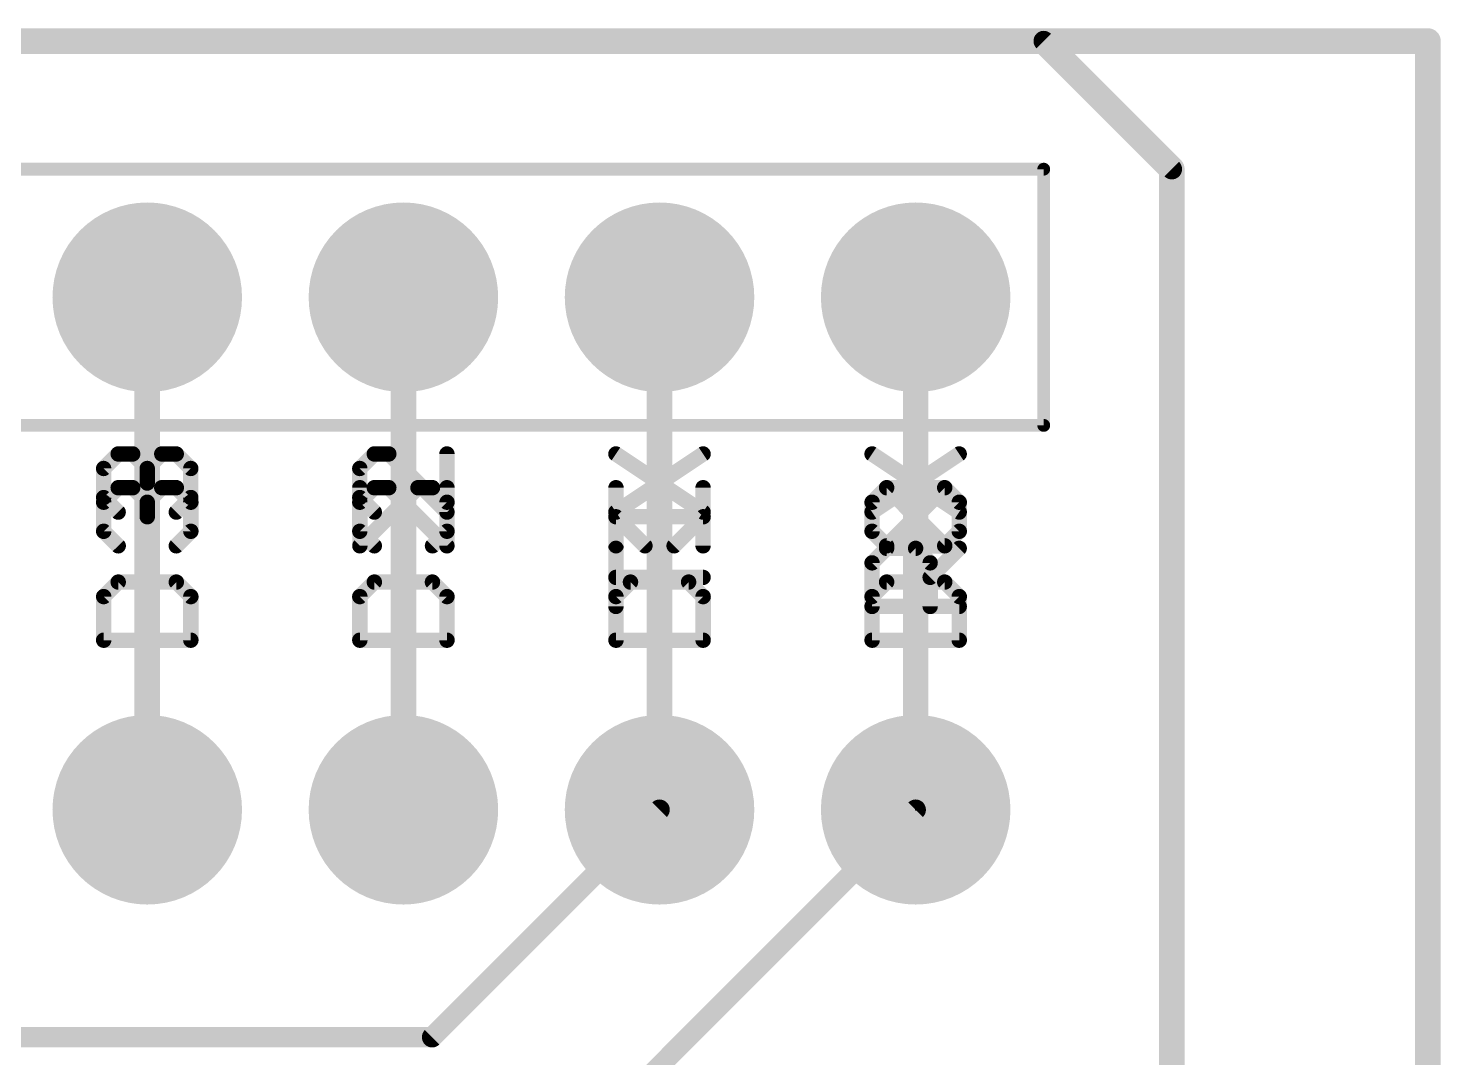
# Model space of a CAD drawing. Extents: x -24 to 83, y -23 to 53.
# Drawn here: x 45.81 to 59.82, y 43.26 to 53.47 of the extents above; entities that cross this region are included whole.
import ezdxf

# ---------------------------------------------------------------- set-up
doc = ezdxf.new("R2010")
doc.units = 0
for name, color, linetype in [('1', 12, 'CONTINUOUS'), ('16', 132, 'CONTINUOUS'), ('17', 110, 'CONTINUOUS'), ('20', 53, 'CONTINUOUS'), ('21', 41, 'CONTINUOUS'), ('22', 40, 'CONTINUOUS'), ('23', 53, 'CONTINUOUS'), ('51', 53, 'CONTINUOUS')]:
    doc.layers.add(name, color=color, linetype=linetype)

# ---------------------------------------------------------------- blocks, each defined once
blk = doc.blocks.new('ROUNDP')
at = {"const_width": 0.5}
blk.add_lwpolyline([(0, -0.25, 1), (0, 0.25, 1), (0, -0.25)], format="xyb", dxfattribs=at)
blk = doc.blocks.new('RECT')
blk.add_solid([(-0.5, -0.5), (0.5, -0.5), (-0.5, 0.5), (0.5, 0.5)])

msp = doc.modelspace()

# ---------------------------------------------------------------- linework, layer by layer
at = {"layer": '1'}
for points, const_width in [([(0, 53.34), (59.69, 53.34)], 0.254), ([(59.69, 53.34), (59.69, 0)], 0.254), ([(46.99, 45.72), (46.99, 50.8)], 0.254), ([(49.53, 45.72), (49.53, 50.8)], 0.254), ([(52.07, 45.72), (52.07, 50.8)], 0.254), ([(54.61, 45.72), (54.61, 50.8)], 0.254), ([(46.705, 37.815), (54.61, 45.72)], 0.2032), ([(49.815, 43.465), (52.07, 45.72)], 0.2032), ([(43.14, 43.465), (49.815, 43.465)], 0.2032)]:
    msp.add_lwpolyline(points, dxfattribs=dict(at, const_width=const_width))
for points, const_width in [([(59.7535, 53.34, 1), (59.6265, 53.34)], 0.127), ([(59.69, 53.2765, 1), (59.69, 53.4035)], 0.127), ([(47.0535, 50.8, 1), (46.9265, 50.8)], 0.127), ([(49.5935, 50.8, 1), (49.4665, 50.8)], 0.127), ([(52.1335, 50.8, 1), (52.0065, 50.8)], 0.127), ([(54.6735, 50.8, 1), (54.5465, 50.8)], 0.127), ([(52.1059, 45.6841, 1), (52.0341, 45.7559)], 0.1016), ([(54.6459, 45.6841, 1), (54.5741, 45.7559)], 0.1016), ([(46.9265, 45.72, 1), (47.0535, 45.72)], 0.127), ([(49.4665, 45.72, 1), (49.5935, 45.72)], 0.127), ([(52.0065, 45.72, 1), (52.1335, 45.72)], 0.127), ([(54.5465, 45.72, 1), (54.6735, 45.72)], 0.127), ([(49.815, 43.4142, 1), (49.815, 43.5158)], 0.1016), ([(49.7791, 43.5009, 1), (49.8509, 43.4291)], 0.1016)]:
    msp.add_lwpolyline(points, format="xyb", dxfattribs=dict(at, const_width=const_width))
at = {"layer": '16', "const_width": 0.254}
for points in [[(0, 53.34), (59.69, 53.34)], [(59.69, 53.34), (59.69, 0)]]:
    msp.add_lwpolyline(points, dxfattribs=at)
at = {"layer": '16', "const_width": 0.127}
for points in [[(59.7535, 53.34, 1), (59.6265, 53.34)], [(59.69, 53.2765, 1), (59.69, 53.4035)]]:
    msp.add_lwpolyline(points, format="xyb", dxfattribs=at)
at = {"layer": '20', "const_width": 0.2032}
for points in [[(2.54, 53.34), (55.88, 53.34)], [(55.88, 53.34), (57.15, 52.07)], [(57.15, 52.07), (57.15, 40.64)]]:
    msp.add_lwpolyline(points, dxfattribs=at)
at = {"layer": '20', "const_width": 0.1016}
for points in [[(55.9159, 53.3759, 1), (55.8441, 53.3041)], [(55.88, 53.2892, 1), (55.88, 53.3908)], [(57.2008, 52.07, 1), (57.0992, 52.07)], [(57.1141, 52.0341, 1), (57.1859, 52.1059)]]:
    msp.add_lwpolyline(points, format="xyb", dxfattribs=at)
at = {"layer": '21', "const_width": 0.1524}
for points in [[(46.5575, 48.7684), (46.7015, 48.9124)], [(46.7015, 48.9124), (46.8456, 48.9124)], [(46.8456, 48.9124), (46.9896, 48.7684)], [(46.9896, 48.7684), (47.1337, 48.9124)], [(47.1337, 48.9124), (47.2777, 48.9124)], [(47.2777, 48.9124), (47.4218, 48.7684)], [(49.2415, 48.9124), (49.0975, 48.7684)], [(49.3856, 48.9124), (49.2415, 48.9124)], [(49.9618, 48.3362), (49.3856, 48.9124)], [(49.9618, 48.9124), (49.9618, 48.3362)], [(52.5018, 48.3362), (52.5018, 48.9124)], [(54.1775, 48.7684), (54.3215, 48.9124)], [(54.3215, 48.9124), (54.8977, 48.9124)], [(54.8977, 48.3362), (54.3215, 48.9124)], [(54.8977, 48.9124), (55.0418, 48.7684)], [(46.5575, 48.4803), (46.5575, 48.7684)], [(46.9896, 48.7684), (46.9896, 48.6243)], [(47.4218, 48.7684), (47.4218, 48.4803)], [(49.0975, 48.7684), (49.0975, 48.4803)], [(54.1775, 48.4803), (54.1775, 48.7684)], [(55.0418, 48.7684), (55.0418, 48.4803)], [(51.9256, 48.3362), (51.6375, 48.6243)], [(51.6375, 48.6243), (52.5018, 48.6243)], [(46.7015, 48.3362), (46.5575, 48.4803)], [(47.4218, 48.4803), (47.2777, 48.3362)], [(49.0975, 48.4803), (49.2415, 48.3362)], [(54.3215, 48.3362), (54.1775, 48.4803)], [(55.0418, 48.4803), (54.8977, 48.3362)], [(54.8977, 48.3362), (54.3215, 48.3362)], [(46.7015, 47.9769), (46.5575, 47.8329)], [(47.2777, 47.9769), (46.7015, 47.9769)], [(47.4218, 47.8329), (47.2777, 47.9769)], [(49.2415, 47.9769), (49.0975, 47.8329)], [(49.8177, 47.9769), (49.2415, 47.9769)], [(49.9618, 47.8329), (49.8177, 47.9769)], [(51.7815, 47.9769), (51.6375, 47.8329)], [(52.3577, 47.9769), (51.7815, 47.9769)], [(52.5018, 47.8329), (52.3577, 47.9769)], [(54.3215, 47.9769), (54.1775, 47.8329)], [(54.8977, 47.9769), (54.3215, 47.9769)], [(55.0418, 47.8329), (54.8977, 47.9769)], [(46.5575, 47.8329), (46.5575, 47.4007)], [(47.4218, 47.4007), (47.4218, 47.8329)], [(49.0975, 47.8329), (49.0975, 47.4007)], [(49.9618, 47.4007), (49.9618, 47.8329)], [(51.6375, 47.8329), (51.6375, 47.4007)], [(52.5018, 47.4007), (52.5018, 47.8329)], [(54.1775, 47.8329), (54.1775, 47.4007)], [(55.0418, 47.4007), (55.0418, 47.8329)], [(46.5575, 47.4007), (47.4218, 47.4007)], [(49.0975, 47.4007), (49.9618, 47.4007)], [(51.6375, 47.4007), (52.5018, 47.4007)], [(54.1775, 47.4007), (55.0418, 47.4007)]]:
    msp.add_lwpolyline(points, dxfattribs=at)
at = {"layer": '21', "const_width": 0.0762}
for points in [[(46.7015, 48.9505, 1), (46.7015, 48.8743)], [(46.7285, 48.8855, 1), (46.6746, 48.9394)], [(46.8725, 48.9394, 1), (46.8186, 48.8855)], [(46.8456, 48.8743, 1), (46.8456, 48.9505)], [(47.1337, 48.9505, 1), (47.1337, 48.8743)], [(47.1606, 48.8855, 1), (47.1067, 48.9394)], [(47.3047, 48.9394, 1), (47.2508, 48.8855)], [(47.2777, 48.8743, 1), (47.2777, 48.9505)], [(49.2415, 48.9505, 1), (49.2415, 48.8743)], [(49.2685, 48.8855, 1), (49.2146, 48.9394)], [(49.4125, 48.9394, 1), (49.3586, 48.8855)], [(49.3856, 48.8743, 1), (49.3856, 48.9505)], [(49.9999, 48.9124, 1), (49.9237, 48.9124)], [(52.5399, 48.9124, 1), (52.4637, 48.9124)], [(54.3485, 48.9394, 1), (54.2946, 48.8855)], [(54.3215, 48.9505, 1), (54.3215, 48.8743)], [(54.3485, 48.8855, 1), (54.2946, 48.9394)], [(54.9247, 48.9394, 1), (54.8708, 48.8855)], [(54.8977, 48.8743, 1), (54.8977, 48.9505)], [(46.5305, 48.7953, 1), (46.5844, 48.7414)], [(46.5956, 48.7684, 1), (46.5194, 48.7684)], [(47.0277, 48.7684, 1), (46.9515, 48.7684)], [(46.9627, 48.7953, 1), (47.0166, 48.7414)], [(46.9627, 48.7414, 1), (47.0166, 48.7953)], [(47.4599, 48.7684, 1), (47.3837, 48.7684)], [(47.3949, 48.7414, 1), (47.4487, 48.7953)], [(49.0705, 48.7953, 1), (49.1244, 48.7414)], [(49.1356, 48.7684, 1), (49.0594, 48.7684)], [(54.1505, 48.7953, 1), (54.2044, 48.7414)], [(54.2156, 48.7684, 1), (54.1394, 48.7684)], [(55.0799, 48.7684, 1), (55.0037, 48.7684)], [(55.0149, 48.7414, 1), (55.0687, 48.7953)], [(46.9515, 48.6243, 1), (47.0277, 48.6243)], [(51.6644, 48.6513, 1), (51.6105, 48.5974)], [(51.6375, 48.6624, 1), (51.6375, 48.5862)], [(52.5018, 48.5862, 1), (52.5018, 48.6624)], [(46.5844, 48.5072, 1), (46.5305, 48.4533)], [(46.5194, 48.4803, 1), (46.5956, 48.4803)], [(47.3837, 48.4803, 1), (47.4599, 48.4803)], [(47.4487, 48.4533, 1), (47.3949, 48.5072)], [(49.1244, 48.5072, 1), (49.0705, 48.4533)], [(49.0594, 48.4803, 1), (49.1356, 48.4803)], [(54.2044, 48.5072, 1), (54.1505, 48.4533)], [(54.1394, 48.4803, 1), (54.2156, 48.4803)], [(55.0037, 48.4803, 1), (55.0799, 48.4803)], [(55.0687, 48.4533, 1), (55.0149, 48.5072)], [(46.6746, 48.3093, 1), (46.7285, 48.3631)], [(47.2508, 48.3631, 1), (47.3047, 48.3093)], [(49.2146, 48.3093, 1), (49.2685, 48.3631)], [(49.9237, 48.3362, 1), (49.9999, 48.3362)], [(49.9349, 48.3093, 1), (49.9887, 48.3631)], [(51.8986, 48.3093, 1), (51.9525, 48.3631)], [(52.4637, 48.3362, 1), (52.5399, 48.3362)], [(54.3215, 48.3743, 1), (54.3215, 48.2981)], [(54.2946, 48.3093, 1), (54.3485, 48.3631)], [(54.8708, 48.3631, 1), (54.9247, 48.3093)], [(54.8708, 48.3093, 1), (54.9247, 48.3631)], [(54.8977, 48.2981, 1), (54.8977, 48.3743)], [(46.7015, 48.015, 1), (46.7015, 47.9388)], [(46.7285, 47.95, 1), (46.6746, 48.0038)], [(47.3047, 48.0038, 1), (47.2508, 47.95)], [(47.2777, 47.9388, 1), (47.2777, 48.015)], [(49.2415, 48.015, 1), (49.2415, 47.9388)], [(49.2685, 47.95, 1), (49.2146, 48.0038)], [(49.8447, 48.0038, 1), (49.7908, 47.95)], [(49.8177, 47.9388, 1), (49.8177, 48.015)], [(51.7815, 48.015, 1), (51.7815, 47.9388)], [(51.8085, 47.95, 1), (51.7546, 48.0038)], [(52.3847, 48.0038, 1), (52.3308, 47.95)], [(52.3577, 47.9388, 1), (52.3577, 48.015)], [(54.3215, 48.015, 1), (54.3215, 47.9388)], [(54.3485, 47.95, 1), (54.2946, 48.0038)], [(54.9247, 48.0038, 1), (54.8708, 47.95)], [(54.8977, 47.9388, 1), (54.8977, 48.015)], [(46.5956, 47.8329, 1), (46.5194, 47.8329)], [(47.4599, 47.8329, 1), (47.3837, 47.8329)], [(49.1356, 47.8329, 1), (49.0594, 47.8329)], [(49.9999, 47.8329, 1), (49.9237, 47.8329)], [(51.6756, 47.8329, 1), (51.5994, 47.8329)], [(52.5399, 47.8329, 1), (52.4637, 47.8329)], [(54.2156, 47.8329, 1), (54.1394, 47.8329)], [(55.0799, 47.8329, 1), (55.0037, 47.8329)], [(46.5305, 47.8598, 1), (46.5844, 47.8059)], [(47.3949, 47.8059, 1), (47.4487, 47.8598)], [(49.0705, 47.8598, 1), (49.1244, 47.8059)], [(49.9349, 47.8059, 1), (49.9887, 47.8598)], [(51.6105, 47.8598, 1), (51.6644, 47.8059)], [(52.4749, 47.8059, 1), (52.5287, 47.8598)], [(54.1505, 47.8598, 1), (54.2044, 47.8059)], [(55.0149, 47.8059, 1), (55.0687, 47.8598)], [(46.5575, 47.4388, 1), (46.5575, 47.3626)], [(46.5194, 47.4007, 1), (46.5956, 47.4007)], [(47.3837, 47.4007, 1), (47.4599, 47.4007)], [(47.4218, 47.3626, 1), (47.4218, 47.4388)], [(49.0975, 47.4388, 1), (49.0975, 47.3626)], [(49.0594, 47.4007, 1), (49.1356, 47.4007)], [(49.9237, 47.4007, 1), (49.9999, 47.4007)], [(49.9618, 47.3626, 1), (49.9618, 47.4388)], [(51.6375, 47.4388, 1), (51.6375, 47.3626)], [(51.5994, 47.4007, 1), (51.6756, 47.4007)], [(52.4637, 47.4007, 1), (52.5399, 47.4007)], [(52.5018, 47.3626, 1), (52.5018, 47.4388)], [(54.1775, 47.4388, 1), (54.1775, 47.3626)], [(54.1394, 47.4007, 1), (54.2156, 47.4007)], [(55.0037, 47.4007, 1), (55.0799, 47.4007)], [(55.0418, 47.3626, 1), (55.0418, 47.4388)]]:
    msp.add_lwpolyline(points, format="xyb", dxfattribs=at)
at = {"layer": '22', "const_width": 0.1524}
for points in [[(46.7023, 48.9124), (46.5582, 48.7684)], [(46.8463, 48.9124), (46.7023, 48.9124)], [(46.9904, 48.7684), (46.8463, 48.9124)], [(47.1344, 48.9124), (46.9904, 48.7684)], [(47.2785, 48.9124), (47.1344, 48.9124)], [(47.4225, 48.7684), (47.2785, 48.9124)], [(49.0982, 48.9124), (49.0982, 48.3362)], [(49.0982, 48.3362), (49.6744, 48.9124)], [(49.6744, 48.9124), (49.8185, 48.9124)], [(49.8185, 48.9124), (49.9625, 48.7684)], [(51.6382, 48.3362), (51.6382, 48.9124)], [(54.3223, 48.9124), (54.1782, 48.7684)], [(54.8985, 48.9124), (54.3223, 48.9124)], [(54.3223, 48.3362), (54.8985, 48.9124)], [(55.0425, 48.7684), (54.8985, 48.9124)], [(46.5582, 48.7684), (46.5582, 48.4803)], [(46.9904, 48.7684), (46.9904, 48.6243)], [(47.4225, 48.4803), (47.4225, 48.7684)], [(49.9625, 48.7684), (49.9625, 48.4803)], [(54.1782, 48.7684), (54.1782, 48.4803)], [(55.0425, 48.4803), (55.0425, 48.7684)], [(52.5025, 48.6243), (51.6382, 48.6243)], [(52.2144, 48.3362), (52.5025, 48.6243)], [(46.5582, 48.4803), (46.7023, 48.3362)], [(47.2785, 48.3362), (47.4225, 48.4803)], [(49.9625, 48.4803), (49.8185, 48.3362)], [(54.1782, 48.4803), (54.3223, 48.3362)], [(54.8985, 48.3362), (55.0425, 48.4803)], [(54.3223, 48.3362), (54.8985, 48.3362)], [(46.5582, 47.8329), (46.7023, 47.9769)], [(46.7023, 47.9769), (47.2785, 47.9769)], [(47.2785, 47.9769), (47.4225, 47.8329)], [(49.0982, 47.8329), (49.2423, 47.9769)], [(49.2423, 47.9769), (49.8185, 47.9769)], [(49.8185, 47.9769), (49.9625, 47.8329)], [(51.6382, 47.8329), (51.7823, 47.9769)], [(51.7823, 47.9769), (52.3585, 47.9769)], [(52.3585, 47.9769), (52.5025, 47.8329)], [(54.1782, 47.8329), (54.3223, 47.9769)], [(54.3223, 47.9769), (54.8985, 47.9769)], [(54.8985, 47.9769), (55.0425, 47.8329)], [(46.5582, 47.4007), (46.5582, 47.8329)], [(47.4225, 47.8329), (47.4225, 47.4007)], [(49.0982, 47.4007), (49.0982, 47.8329)], [(49.9625, 47.8329), (49.9625, 47.4007)], [(51.6382, 47.4007), (51.6382, 47.8329)], [(52.5025, 47.8329), (52.5025, 47.4007)], [(54.1782, 47.4007), (54.1782, 47.8329)], [(55.0425, 47.8329), (55.0425, 47.4007)], [(47.4225, 47.4007), (46.5582, 47.4007)], [(49.9625, 47.4007), (49.0982, 47.4007)], [(52.5025, 47.4007), (51.6382, 47.4007)], [(55.0425, 47.4007), (54.1782, 47.4007)]]:
    msp.add_lwpolyline(points, dxfattribs=at)
at = {"layer": '22', "const_width": 0.0762}
for points in [[(46.7023, 48.9505, 1), (46.7023, 48.8743)], [(46.7292, 48.8855, 1), (46.6753, 48.9394)], [(46.8733, 48.9394, 1), (46.8194, 48.8855)], [(46.8463, 48.8743, 1), (46.8463, 48.9505)], [(47.1344, 48.9505, 1), (47.1344, 48.8743)], [(47.1614, 48.8855, 1), (47.1075, 48.9394)], [(47.3054, 48.9394, 1), (47.2515, 48.8855)], [(47.2785, 48.8743, 1), (47.2785, 48.9505)], [(49.1363, 48.9124, 1), (49.0601, 48.9124)], [(49.6744, 48.9505, 1), (49.6744, 48.8743)], [(49.7014, 48.8855, 1), (49.6475, 48.9394)], [(49.8454, 48.9394, 1), (49.7915, 48.8855)], [(49.8185, 48.8743, 1), (49.8185, 48.9505)], [(51.6763, 48.9124, 1), (51.6001, 48.9124)], [(54.3223, 48.9505, 1), (54.3223, 48.8743)], [(54.3492, 48.8855, 1), (54.2953, 48.9394)], [(54.9254, 48.9394, 1), (54.8715, 48.8855)], [(54.9254, 48.8855, 1), (54.8715, 48.9394)], [(54.8985, 48.8743, 1), (54.8985, 48.9505)], [(46.5963, 48.7684, 1), (46.5201, 48.7684)], [(46.5313, 48.7953, 1), (46.5851, 48.7414)], [(46.9634, 48.7953, 1), (47.0173, 48.7414)], [(47.0285, 48.7684, 1), (46.9523, 48.7684)], [(46.9634, 48.7414, 1), (47.0173, 48.7953)], [(47.4606, 48.7684, 1), (47.3844, 48.7684)], [(47.3956, 48.7414, 1), (47.4495, 48.7953)], [(50.0006, 48.7684, 1), (49.9244, 48.7684)], [(49.9356, 48.7414, 1), (49.9895, 48.7953)], [(54.2163, 48.7684, 1), (54.1401, 48.7684)], [(54.1513, 48.7953, 1), (54.2051, 48.7414)], [(55.0806, 48.7684, 1), (55.0044, 48.7684)], [(55.0156, 48.7414, 1), (55.0695, 48.7953)], [(46.9523, 48.6243, 1), (47.0285, 48.6243)], [(51.6382, 48.6624, 1), (51.6382, 48.5862)], [(52.5295, 48.5974, 1), (52.4756, 48.6513)], [(52.5025, 48.5862, 1), (52.5025, 48.6624)], [(46.5851, 48.5072, 1), (46.5313, 48.4533)], [(46.5201, 48.4803, 1), (46.5963, 48.4803)], [(47.3844, 48.4803, 1), (47.4606, 48.4803)], [(47.4495, 48.4533, 1), (47.3956, 48.5072)], [(49.9244, 48.4803, 1), (50.0006, 48.4803)], [(49.9895, 48.4533, 1), (49.9356, 48.5072)], [(54.2051, 48.5072, 1), (54.1513, 48.4533)], [(54.1401, 48.4803, 1), (54.2163, 48.4803)], [(55.0044, 48.4803, 1), (55.0806, 48.4803)], [(55.0695, 48.4533, 1), (55.0156, 48.5072)], [(46.6753, 48.3093, 1), (46.7292, 48.3631)], [(47.2515, 48.3631, 1), (47.3054, 48.3093)], [(49.0601, 48.3362, 1), (49.1363, 48.3362)], [(49.0713, 48.3631, 1), (49.1251, 48.3093)], [(49.7915, 48.3631, 1), (49.8454, 48.3093)], [(51.6001, 48.3362, 1), (51.6763, 48.3362)], [(52.1875, 48.3631, 1), (52.2414, 48.3093)], [(54.3223, 48.3743, 1), (54.3223, 48.2981)], [(54.2953, 48.3631, 1), (54.3492, 48.3093)], [(54.2953, 48.3093, 1), (54.3492, 48.3631)], [(54.8715, 48.3631, 1), (54.9254, 48.3093)], [(54.8985, 48.2981, 1), (54.8985, 48.3743)], [(46.7023, 48.015, 1), (46.7023, 47.9388)], [(46.7292, 47.95, 1), (46.6753, 48.0038)], [(47.3054, 48.0038, 1), (47.2515, 47.95)], [(47.2785, 47.9388, 1), (47.2785, 48.015)], [(49.2423, 48.015, 1), (49.2423, 47.9388)], [(49.2692, 47.95, 1), (49.2153, 48.0038)], [(49.8454, 48.0038, 1), (49.7915, 47.95)], [(49.8185, 47.9388, 1), (49.8185, 48.015)], [(51.7823, 48.015, 1), (51.7823, 47.9388)], [(51.8092, 47.95, 1), (51.7553, 48.0038)], [(52.3854, 48.0038, 1), (52.3315, 47.95)], [(52.3585, 47.9388, 1), (52.3585, 48.015)], [(54.3223, 48.015, 1), (54.3223, 47.9388)], [(54.3492, 47.95, 1), (54.2953, 48.0038)], [(54.9254, 48.0038, 1), (54.8715, 47.95)], [(54.8985, 47.9388, 1), (54.8985, 48.015)], [(46.5963, 47.8329, 1), (46.5201, 47.8329)], [(47.4606, 47.8329, 1), (47.3844, 47.8329)], [(49.1363, 47.8329, 1), (49.0601, 47.8329)], [(50.0006, 47.8329, 1), (49.9244, 47.8329)], [(51.6763, 47.8329, 1), (51.6001, 47.8329)], [(52.5406, 47.8329, 1), (52.4644, 47.8329)], [(54.2163, 47.8329, 1), (54.1401, 47.8329)], [(55.0806, 47.8329, 1), (55.0044, 47.8329)], [(46.5313, 47.8598, 1), (46.5851, 47.8059)], [(47.3956, 47.8059, 1), (47.4495, 47.8598)], [(49.0713, 47.8598, 1), (49.1251, 47.8059)], [(49.9356, 47.8059, 1), (49.9895, 47.8598)], [(51.6113, 47.8598, 1), (51.6651, 47.8059)], [(52.4756, 47.8059, 1), (52.5295, 47.8598)], [(54.1513, 47.8598, 1), (54.2051, 47.8059)], [(55.0156, 47.8059, 1), (55.0695, 47.8598)], [(46.5582, 47.4388, 1), (46.5582, 47.3626)], [(46.5201, 47.4007, 1), (46.5963, 47.4007)], [(47.3844, 47.4007, 1), (47.4606, 47.4007)], [(47.4225, 47.3626, 1), (47.4225, 47.4388)], [(49.0982, 47.4388, 1), (49.0982, 47.3626)], [(49.0601, 47.4007, 1), (49.1363, 47.4007)], [(49.9244, 47.4007, 1), (50.0006, 47.4007)], [(49.9625, 47.3626, 1), (49.9625, 47.4388)], [(51.6382, 47.4388, 1), (51.6382, 47.3626)], [(51.6001, 47.4007, 1), (51.6763, 47.4007)], [(52.4644, 47.4007, 1), (52.5406, 47.4007)], [(52.5025, 47.3626, 1), (52.5025, 47.4388)], [(54.1782, 47.4388, 1), (54.1782, 47.3626)], [(54.1401, 47.4007, 1), (54.2163, 47.4007)], [(55.0044, 47.4007, 1), (55.0806, 47.4007)], [(55.0425, 47.3626, 1), (55.0425, 47.4388)]]:
    msp.add_lwpolyline(points, format="xyb", dxfattribs=at)
at = {"layer": '23'}
msp.add_point((54.61, 45.72), dxfattribs=at)
at = {"layer": '51'}
for points, const_width in [([(55.88, 53.34), (2.54, 53.34)], 0.254), ([(57.15, 52.07), (55.88, 53.34)], 0.254), ([(35.56, 52.07), (55.88, 52.07)], 0.127), ([(55.88, 52.07), (55.88, 49.53)], 0.127), ([(57.15, 40.64), (57.15, 52.07)], 0.254), ([(55.88, 49.53), (35.56, 49.53)], 0.127), ([(46.5575, 49.1029), (46.7015, 49.2469)], 0.1524), ([(46.7015, 49.2469), (46.8456, 49.2469)], 0.1524), ([(46.8456, 49.2469), (46.9896, 49.1029)], 0.1524), ([(46.9896, 49.1029), (47.1337, 49.2469)], 0.1524), ([(47.1337, 49.2469), (47.2777, 49.2469)], 0.1524), ([(47.2777, 49.2469), (47.4218, 49.1029)], 0.1524), ([(49.2415, 49.2469), (49.0975, 49.1029)], 0.1524), ([(49.3856, 49.2469), (49.2415, 49.2469)], 0.1524), ([(49.9618, 48.6707), (49.3856, 49.2469)], 0.1524), ([(49.9618, 49.2469), (49.9618, 48.6707)], 0.1524), ([(51.6375, 48.6707), (52.5018, 49.2469)], 0.1524), ([(51.6375, 49.2469), (52.5018, 48.6707)], 0.1524), ([(54.1775, 48.6707), (55.0418, 49.2469)], 0.1524), ([(54.1775, 49.2469), (55.0418, 48.6707)], 0.1524), ([(46.5575, 48.8147), (46.5575, 49.1029)], 0.1524), ([(46.9896, 49.1029), (46.9896, 48.9588)], 0.1524), ([(47.4218, 49.1029), (47.4218, 48.8147)], 0.1524), ([(49.0975, 49.1029), (49.0975, 48.8147)], 0.1524), ([(46.7015, 48.6707), (46.5575, 48.8147)], 0.1524), ([(47.4218, 48.8147), (47.2777, 48.6707)], 0.1524), ([(49.0975, 48.8147), (49.2415, 48.6707)], 0.1524), ([(51.6375, 47.7352), (51.6375, 48.3114)], 0.1524), ([(54.1775, 48.1673), (54.3215, 48.3114)], 0.1524), ([(54.3215, 48.3114), (54.6096, 48.3114)], 0.1524), ([(54.6096, 48.3114), (54.7537, 48.1673)], 0.1524), ([(54.7537, 48.0233), (55.0418, 48.3114)], 0.1524), ([(54.1775, 47.7352), (54.1775, 48.1673)], 0.1524), ([(54.7537, 48.1673), (54.7537, 47.7352)], 0.1524), ([(52.5018, 48.0233), (51.6375, 48.0233)], 0.1524), ([(55.0418, 47.7352), (54.1775, 47.7352)], 0.1524)]:
    msp.add_lwpolyline(points, dxfattribs=dict(at, const_width=const_width))
for points, const_width in [([(55.9249, 53.3849, 1), (55.8351, 53.2951)], 0.127), ([(55.88, 53.2765, 1), (55.88, 53.4035)], 0.127), ([(55.9118, 52.07, 1), (55.8483, 52.07)], 0.0635), ([(55.88, 52.0382, 1), (55.88, 52.1018)], 0.0635), ([(57.2135, 52.07, 1), (57.0865, 52.07)], 0.127), ([(57.1051, 52.0251, 1), (57.1949, 52.1149)], 0.127), ([(55.88, 49.4982, 1), (55.88, 49.5618)], 0.0635), ([(55.8483, 49.53, 1), (55.9118, 49.53)], 0.0635), ([(46.7015, 49.285, 1), (46.7015, 49.2088)], 0.0762), ([(46.7285, 49.22, 1), (46.6746, 49.2738)], 0.0762), ([(46.8725, 49.2738, 1), (46.8186, 49.22)], 0.0762), ([(46.8456, 49.2088, 1), (46.8456, 49.285)], 0.0762), ([(47.1337, 49.285, 1), (47.1337, 49.2088)], 0.0762), ([(47.1606, 49.22, 1), (47.1067, 49.2738)], 0.0762), ([(47.3047, 49.2738, 1), (47.2508, 49.22)], 0.0762), ([(47.2777, 49.2088, 1), (47.2777, 49.285)], 0.0762), ([(49.2415, 49.285, 1), (49.2415, 49.2088)], 0.0762), ([(49.2685, 49.22, 1), (49.2146, 49.2738)], 0.0762), ([(49.4125, 49.2738, 1), (49.3586, 49.22)], 0.0762), ([(49.3856, 49.2088, 1), (49.3856, 49.285)], 0.0762), ([(49.9999, 49.2469, 1), (49.9237, 49.2469)], 0.0762), ([(51.6586, 49.2786, 1), (51.6163, 49.2152)], 0.0762), ([(52.5229, 49.2152, 1), (52.4807, 49.2786)], 0.0762), ([(54.1986, 49.2786, 1), (54.1563, 49.2152)], 0.0762), ([(55.0629, 49.2152, 1), (55.0207, 49.2786)], 0.0762), ([(46.5305, 49.1298, 1), (46.5844, 49.0759)], 0.0762), ([(46.5956, 49.1029, 1), (46.5194, 49.1029)], 0.0762), ([(47.0277, 49.1029, 1), (46.9515, 49.1029)], 0.0762), ([(46.9627, 49.1298, 1), (47.0166, 49.0759)], 0.0762), ([(46.9627, 49.0759, 1), (47.0166, 49.1298)], 0.0762), ([(47.4599, 49.1029, 1), (47.3837, 49.1029)], 0.0762), ([(47.3949, 49.0759, 1), (47.4487, 49.1298)], 0.0762), ([(49.0705, 49.1298, 1), (49.1244, 49.0759)], 0.0762), ([(49.1356, 49.1029, 1), (49.0594, 49.1029)], 0.0762), ([(46.5844, 48.8417, 1), (46.5305, 48.7878)], 0.0762), ([(46.9515, 48.9588, 1), (47.0277, 48.9588)], 0.0762), ([(47.4487, 48.7878, 1), (47.3949, 48.8417)], 0.0762), ([(49.1244, 48.8417, 1), (49.0705, 48.7878)], 0.0762), ([(46.5194, 48.8147, 1), (46.5956, 48.8147)], 0.0762), ([(47.3837, 48.8147, 1), (47.4599, 48.8147)], 0.0762), ([(49.0594, 48.8147, 1), (49.1356, 48.8147)], 0.0762), ([(46.6746, 48.6437, 1), (46.7285, 48.6976)], 0.0762), ([(47.2508, 48.6976, 1), (47.3047, 48.6437)], 0.0762), ([(49.2146, 48.6437, 1), (49.2685, 48.6976)], 0.0762), ([(49.9237, 48.6707, 1), (49.9999, 48.6707)], 0.0762), ([(49.9349, 48.6437, 1), (49.9887, 48.6976)], 0.0762), ([(51.6163, 48.7024, 1), (51.6586, 48.639)], 0.0762), ([(52.4807, 48.639, 1), (52.5229, 48.7024)], 0.0762), ([(54.1563, 48.7024, 1), (54.1986, 48.639)], 0.0762), ([(55.0207, 48.639, 1), (55.0629, 48.7024)], 0.0762), ([(51.6756, 48.3114, 1), (51.5994, 48.3114)], 0.0762), ([(54.3215, 48.3495, 1), (54.3215, 48.2733)], 0.0762), ([(54.3485, 48.2844, 1), (54.2946, 48.3383)], 0.0762), ([(54.6366, 48.3383, 1), (54.5827, 48.2844)], 0.0762), ([(54.6096, 48.2733, 1), (54.6096, 48.3495)], 0.0762), ([(55.0687, 48.2844, 1), (55.0149, 48.3383)], 0.0762), ([(54.1505, 48.1943, 1), (54.2044, 48.1404)], 0.0762), ([(54.2156, 48.1673, 1), (54.1394, 48.1673)], 0.0762), ([(54.7918, 48.1673, 1), (54.7156, 48.1673)], 0.0762), ([(54.7267, 48.1404, 1), (54.7806, 48.1943)], 0.0762), ([(51.6375, 48.0614, 1), (51.6375, 47.9852)], 0.0762), ([(52.5018, 47.9852, 1), (52.5018, 48.0614)], 0.0762), ([(54.7267, 48.0502, 1), (54.7806, 47.9963)], 0.0762), ([(51.5994, 47.7352, 1), (51.6756, 47.7352)], 0.0762), ([(54.1775, 47.7733, 1), (54.1775, 47.6971)], 0.0762), ([(54.1394, 47.7352, 1), (54.2156, 47.7352)], 0.0762), ([(54.7156, 47.7352, 1), (54.7918, 47.7352)], 0.0762), ([(55.0418, 47.6971, 1), (55.0418, 47.7733)], 0.0762)]:
    msp.add_lwpolyline(points, format="xyb", dxfattribs=dict(at, const_width=const_width))

# ---------------------------------------------------------------- block references
at = {"layer": '17', "xscale": 1.8796, "yscale": 1.8796}
for p in [(46.99, 50.8), (46.99, 50.8), (49.53, 50.8), (49.53, 50.8), (52.07, 50.8), (52.07, 50.8), (54.61, 50.8), (54.61, 50.8)]:
    msp.add_blockref('ROUNDP', p, dxfattribs=at)
at = {"layer": '17', "xscale": 1.8796, "yscale": 1.8796, "rotation": 270}
for p in [(46.99, 45.72), (46.99, 45.72), (49.53, 45.72), (49.53, 45.72), (52.07, 45.72), (52.07, 45.72), (54.61, 45.72), (54.61, 45.72)]:
    msp.add_blockref('ROUNDP', p, dxfattribs=at)
at = {"layer": '51', "xscale": 0.508, "yscale": 0.508, "rotation": 180}
for p in [(46.99, 45.72), (49.53, 45.72), (52.07, 45.72), (54.61, 45.72)]:
    msp.add_blockref('RECT', p, dxfattribs=at)

doc.saveas('drawing.dxf')
